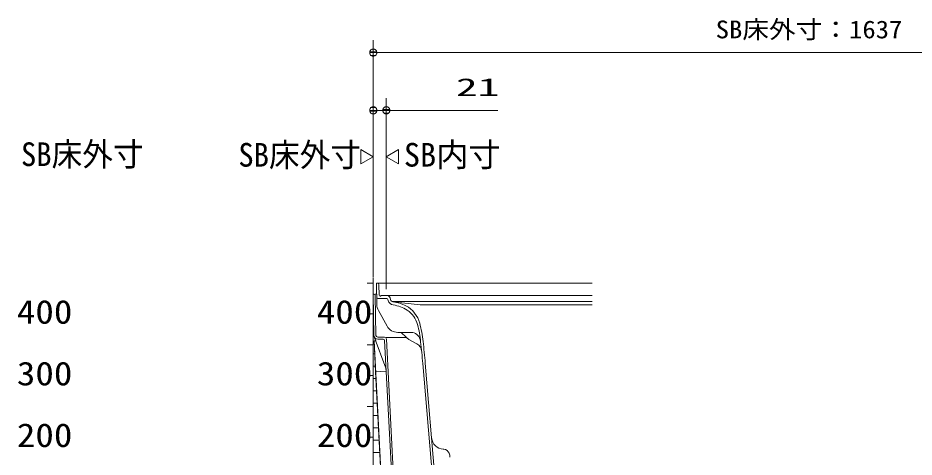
# Model space of a CAD drawing. Units: millimetres on the paper. Extents: x -305 to 305, y -152 to 152.
# Drawn here: x -148.8 to -76.1, y 68.1 to 103.7 of the extents above; entities that cross this region are included whole.
import ezdxf
from ezdxf.enums import TextEntityAlignment as Align

# ---------------------------------------------------------------- set-up
doc = ezdxf.new("R2010")
doc.units = ezdxf.units.MM
doc.layers.add('0-0_PV', color=7, linetype='Continuous', lineweight=9)
doc.layers.add('0-1_0', color=7, linetype='Continuous', lineweight=9)
doc.styles.add('ＭＳ ゴシック', font='')
doc.styles.get('ＭＳ ゴシック').set_extended_font_data('MS Gothic')

# ---------------------------------------------------------------- blocks, each defined once
blk = doc.blocks.new('_DOTSMALL')
at = {"layer": '0-1_0'}
for p, q in [((0.0746, 0.1), (-0.0746, 0.1)), ((0.1223, -0.0248), (-0.1223, -0.0248))]:
    blk.add_line(p, q, dxfattribs=at)
for points in [[(0.125, 0), (0.124, 0.0157), (0.1211, 0.0311), (0.1162, 0.046), (0.1095, 0.0602), (0.1011, 0.0735), (0.0911, 0.0856), (0.0797, 0.0963), (0.067, 0.1055), (0.0532, 0.1131), (0.0386, 0.1189), (0.0234, 0.1228), (0.0078, 0.1248), (-0.0078, 0.1248), (-0.0234, 0.1228), (-0.0386, 0.1189), (-0.0532, 0.1131), (-0.067, 0.1055), (-0.0797, 0.0963), (-0.0911, 0.0856), (-0.1011, 0.0735), (-0.1095, 0.0602), (-0.1162, 0.046), (-0.1211, 0.0311), (-0.124, 0.0157), (-0.125, 0), (0, 0)], [(-0.125, 0), (-0.124, -0.0157), (-0.1211, -0.0311), (-0.1162, -0.046), (-0.1095, -0.0602), (-0.1011, -0.0735), (-0.0911, -0.0856), (-0.0797, -0.0963), (-0.067, -0.1055), (-0.0532, -0.1131), (-0.0386, -0.1189), (-0.0234, -0.1228), (-0.0078, -0.1248), (0.0078, -0.1248), (0.0234, -0.1228), (0.0386, -0.1189), (0.0532, -0.1131), (0.067, -0.1055), (0.0797, -0.0963), (0.0911, -0.0856), (0.1011, -0.0735), (0.1095, -0.0602), (0.1162, -0.046), (0.1211, -0.0311), (0.124, -0.0157), (0.125, 0), (0, 0)]]:
    blk.add_lwpolyline(points, close=True, dxfattribs=at)

msp = doc.modelspace()

# ---------------------------------------------------------------- linework, layer by layer
at = {"layer": '0-0_PV'}
for p, q in [((-119.963, 82.737), (-119.963, 101.93)), ((-119.963, 100.93), (-49.963, 100.93)), ((-119.963, 82.737), (-119.963, 97.246)), ((-118.903, 81.737), (-118.903, 97.246)), ((-119.963, 96.246), (-118.903, 96.246)), ((-118.903, 96.246), (-109.863, 96.246)), ((-119.963, 92.487), (-120.963, 93.064)), ((-120.963, 93.064), (-120.963, 91.91)), ((-117.903, 93.064), (-118.903, 92.487)), ((-117.903, 91.91), (-117.903, 93.064)), ((-120.963, 91.91), (-119.963, 92.487)), ((-118.903, 92.487), (-117.903, 91.91)), ((-120.463, 82.237), (-119.963, 82.237)), ((-119.963, 82.687), (-119.963, 36.437)), ((-119.703, 82.237), (-102.203, 82.237)), ((-119.672, 80.487), (-119.703, 82.237)), ((-119.486, 81.261), (-119.5, 82.09)), ((-119.904, 77.994), (-119.963, 81.337)), ((-119.901, 81.337), (-119.963, 81.337)), ((-119.687, 81.337), (-119.803, 81.337)), ((-119.744, 77.997), (-119.801, 81.239)), ((-119.583, 80.987), (-118.87, 80.987)), ((-119.411, 81.187), (-119.378, 81.187)), ((-119.328, 81.237), (-102.203, 81.237)), ((-118.751, 80.831), (-118.773, 80.913)), ((-118.563, 80.902), (-118.603, 81.052)), ((-118.418, 80.737), (-102.203, 80.737)), ((-118.363, 80.721), (-116.153, 80.487)), ((-119.963, 80.502), (-119.948, 80.502)), ((-119.546, 80.019), (-118.842, 78.751)), ((-116.153, 80.487), (-102.203, 80.487)), ((-120.463, 79.737), (-119.963, 79.737)), ((-119.963, 79.502), (-119.931, 79.502)), ((-119.963, 78.502), (-119.913, 78.502)), ((-118.954, 75.332), (-119.883, 77.885)), ((-119.043, 77.84), (-119.597, 77.849)), ((-117.301, 77.837), (-118.903, 77.837)), ((-117.968, 78.237), (-116.891, 78.237)), ((-117.305, 77.84), (-117.696, 78.237)), ((-120.463, 77.237), (-119.963, 77.237)), ((-119.963, 77.502), (-119.897, 77.502)), ((-119.899, 77.551), (-119.764, 77.558)), ((-118.879, 58.078), (-119.899, 77.551)), ((-119.148, 77.681), (-119.6, 77.689)), ((-117.933, 56.284), (-119.05, 77.587)), ((-117.774, 56.293), (-118.895, 77.697)), ((-116.422, 77.306), (-117.076, 77.667)), ((-116.163, 77.67), (-116.118, 77.487)), ((-116.163, 77.67), (-116.118, 77.487)), ((-119.963, 76.502), (-119.844, 76.502)), ((-114.961, 64.232), (-115.945, 75.72)), ((-114.762, 64.249), (-115.746, 75.737)), ((-119.963, 75.502), (-119.792, 75.502)), ((-119.768, 75.054), (-118.919, 75.099)), ((-120.463, 74.737), (-119.963, 74.737)), ((-119.963, 74.502), (-119.739, 74.502)), ((-119.963, 73.502), (-119.687, 73.502)), ((-120.463, 72.237), (-119.963, 72.237)), ((-119.963, 72.502), (-119.635, 72.502)), ((-119.963, 71.502), (-119.582, 71.502)), ((-119.963, 70.502), (-119.53, 70.502)), ((-115.283, 70.348), (-115.283, 70.347)), ((-120.463, 69.737), (-119.963, 69.737)), ((-119.963, 69.502), (-119.477, 69.502)), ((-119.963, 68.502), (-119.425, 68.502)), ((-114.283, 68.764), (-114.245, 68.762))]:
    msp.add_line(p, q, dxfattribs=at)
for points in [[(-119.904, 77.994), (-119.963, 81.337), (-119.963, 80.187), (-119.963, 77.687), (-119.963, 75.187), (-119.963, 72.687), (-119.963, 70.187), (-119.963, 67.687), (-119.963, 65.187), (-119.963, 62.687), (-119.963, 60.187), (-119.963, 57.687), (-119.963, 55.187), (-119.963, 53.237), (-118.703, 53.237), (-118.703, 52.237), (-113.703, 52.237), (-113.703, 50.187), (-112.703, 50.187), (-112.703, 36.552), (-112.7, 36.552)], [(-119.768, 75.054), (-119.899, 77.551), (-119.764, 77.558), (-119.883, 77.885)], [(-118.652, 54.659), (-118.824, 57.937), (-118.02, 57.937), (-118.03, 58.122), (-118.879, 58.078), (-119.768, 75.054)]]:
    msp.add_lwpolyline(points, dxfattribs=at)
for centre, radius, start, end in [((-119.65, 82.087), 0.15, 1, 90), ((-119.901, 81.237), 0.1, 1, 90), ((-119.583, 81.087), 0.1, 181, 270), ((-119.411, 81.262), 0.075, 181, 270), ((-119.378, 81.212), 0.025, 270, 0), ((-119.328, 81.212), 0.025, 90, 180), ((-118.87, 80.887), 0.1, 15, 90), ((-118.845, 80.987), 0.25, 15, 90), ((-118.268, 80.96), 0.5, 195, 262.0407), ((-118.322, 80.967), 0.25, 195, 262.99469), ((-118.718, 77.741), 3, 62.19194, 82.99469), ((-118.672, 80.505), 1, 181, 209.07474), ((-118.718, 77.741), 2.75, 56.77092, 82.0407), ((-118.368, 78.405), 2.25, 14.84781, 62.19195), ((-118.307, 78.369), 2, 14.47701, 56.77092), ((-117.968, 79.237), 1, 209.07474, 270), ((-125.859, 76.419), 9.8, 6.25425, 14.47701), ((-125.859, 76.419), 10, 6.25425, 14.84781), ((-119.594, 77.999), 0.31, 181, 201.56878), ((-119.594, 77.999), 0.31, 181, 268.99999), ((-119.594, 77.999), 0.15, 181, 268.99999), ((-119.045, 77.69), 0.15, 3, 88.99999), ((-116.592, 78.542), 1, 224.59715, 241.09324), ((-116.891, 77.487), 0.75, 14.07861, 90), ((-119.15, 77.581), 0.1, 3, 88.99999), ((-116.784, 76.649), 0.75, 5.66651, 61.09324), ((-190.472, 69.338), 74.8, 4.8947, 6.25425), ((-190.472, 69.338), 75, 4.8947, 6.25425), ((-119.423, 75.161), 0.5, 3, 20), ((-114.231, 69.763), 1, 184.8947, 267), ((-114.271, 68.263), 0.5, 20.52164, 87), ((-114.74, 68.088), 1, 2.32677, 20.52164)]:
    msp.add_arc(centre, radius, start, end, dxfattribs=at)

# ---------------------------------------------------------------- block references
at = {"layer": '0-0_PV', "xscale": 2.32, "yscale": 2.32, "rotation": 180}
for p in [(-119.963, 100.93), (-118.903, 96.246)]:
    msp.add_blockref('_DOTSMALL', p, dxfattribs=at)
at = {"layer": '0-0_PV', "xscale": 2.32, "yscale": 2.32}
msp.add_blockref('_DOTSMALL', (-119.963, 96.246), dxfattribs=at)

# ---------------------------------------------------------------- texts
at = {"layer": '0-0_PV', "style": 'ＭＳ ゴシック'}
for s, height, width, p in [('SB床外寸：1637', 1.443, 1.1, (-92.183, 101.652)), ('21', 1.444, 1.8, (-113.263, 96.969)), ('SB床外寸', 1.921, 0.95, (-148.54, 91.151)), ('SB床外寸', 1.921, 0.95, (-130.907, 91.101)), ('400', 1.921, 1.15, (-148.879, 78.367)), ('400', 1.921, 1.15, (-124.546, 78.367)), ('300', 1.921, 1.15, (-148.879, 73.367)), ('300', 1.921, 1.15, (-124.546, 73.367)), ('200', 1.921, 1.15, (-148.879, 68.367)), ('200', 1.921, 1.15, (-124.546, 68.367))]:
    msp.add_text(s, height=height, dxfattribs=dict(at, width=width)).set_placement(p, align=Align.BOTTOM_LEFT)
msp.add_text('SB内寸', height=1.921, dxfattribs=at).set_placement((-117.475, 91.105), align=Align.BOTTOM_LEFT)

doc.saveas('drawing.dxf')
